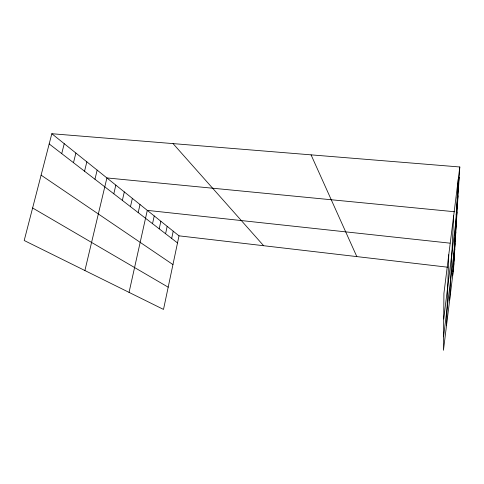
<?xml version="1.0" encoding="UTF-8"?>
<svg xmlns="http://www.w3.org/2000/svg" width="484" height="484" viewBox="0 0 484 484"><rect width="100%" height="100%" fill="white"/><g stroke="black" fill="none" stroke-linecap="round" stroke-linejoin="round"><path stroke-width="0.73" d="M446.538 325.339L448.771 254.759M449.666 300.038L453.659 215.87M452.655 275.85L458.287 179.013M459.8 166.98L453.635 267.906L443.453 350.277L443.913 293.425L459.8 166.98L51.824 133.723L24.2 240.506L163.507 309.421L179.007 235.835L51.824 133.723M457.174 198.144L458.584 186.897M456.678 206.722L458.039 195.832M456.212 214.727L457.531 204.175M443.707 318.98L457.053 211.98M455.377 229.047L456.618 219.095M455.002 235.466L456.206 225.786M454.651 241.522L455.825 232.102M454.319 247.245L455.462 238.067M443.562 336.797L455.117 243.712M453.708 257.784L454.791 249.06M453.423 262.649L454.476 254.13M453.157 267.265L454.186 258.952M452.897 271.663L453.907 263.538M457.713 188.929L459.171 177.307M171.675 238.443L173.224 231.189M165.582 233.742L167.174 226.331M159.206 228.823L160.851 221.255M152.533 223.668L154.227 215.943M129.053 292.378L147.287 210.371L450.017 243.162M138.188 212.603L140.009 204.52M130.468 206.65L132.356 198.379M122.355 200.388L124.309 191.918M113.8 193.788L115.833 185.112M84.9 270.532L106.897 177.937L454.815 211.762M94.955 179.249L97.157 170.12M84.543 171.215L86.842 161.838M73.483 162.684L75.885 153.041M61.722 153.609L64.239 143.688M179.007 235.835L447.742 267.216M32.616 207.981L168.19 287.181M41.11 175.154L172.951 264.579M49.18 143.936L177.513 242.944M173.06 143.609L263.647 245.721M311.061 154.856L356.817 256.599"/></g></svg>
